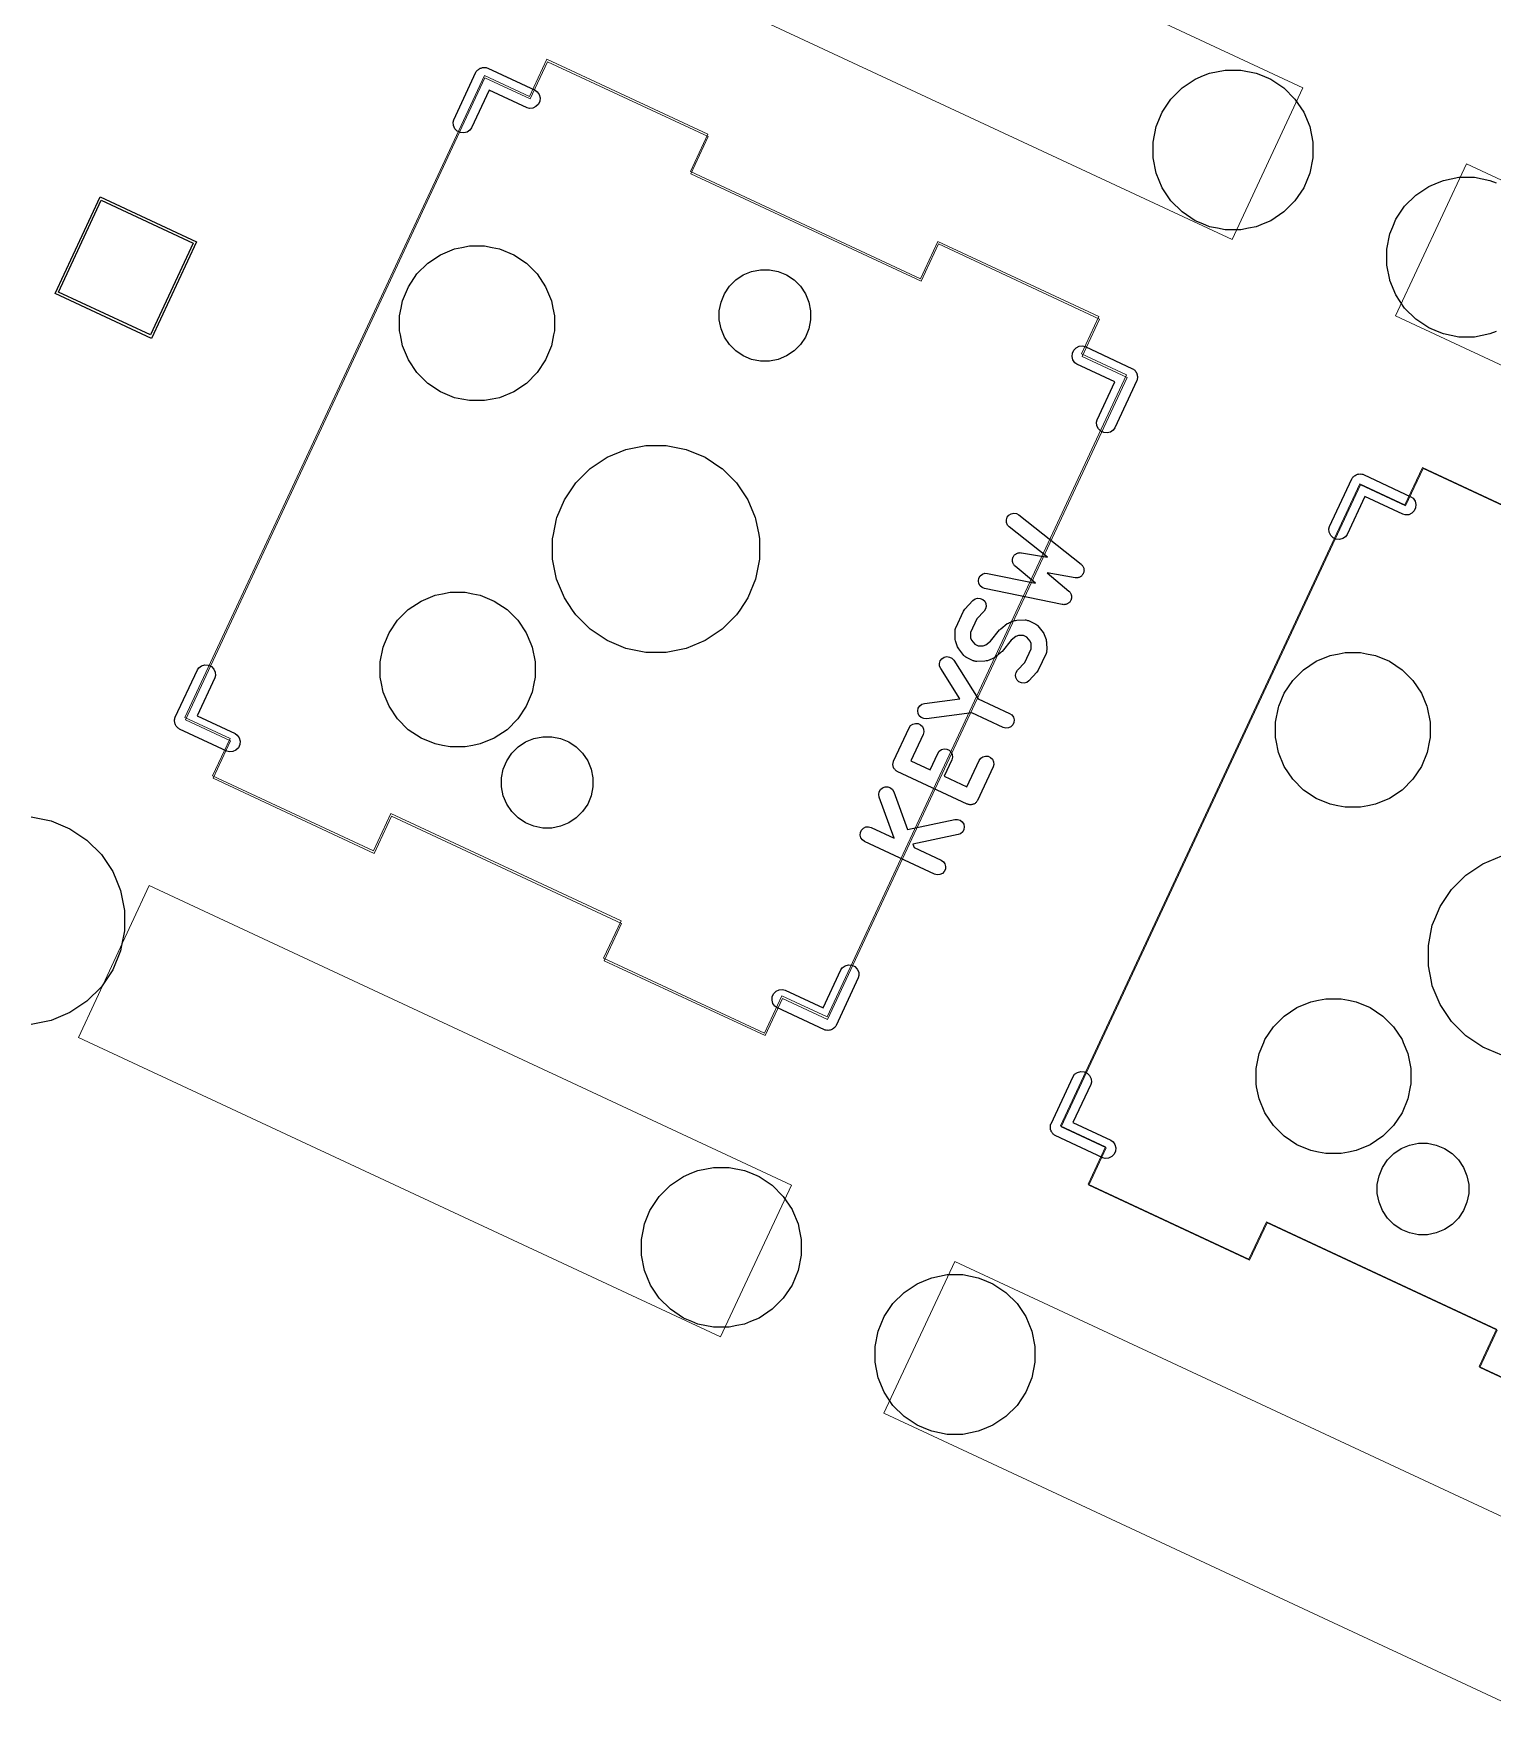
# Model space of a CAD drawing. Header units: millimetres. Extents: x 13 to 222, y -3 to 195.
# Drawn here: x 136.25 to 165.02, y 26.18 to 59.29 of the extents above; entities that cross this region are included whole.
import ezdxf

# ---------------------------------------------------------------- set-up
doc = ezdxf.new("R2010")
doc.units = ezdxf.units.MM
doc.header["$MEASUREMENT"] = 0
doc.layers.add('Ergodox plate', color=7, linetype='Continuous', lineweight=0, true_color=0xf6921e)
doc.layers.add('Orig switch cut', color=7, linetype='Continuous', lineweight=0, true_color=0xde3535)
doc.layers.add('Mask', color=134, linetype='Continuous')
doc.layers.add('Silk', color=142, linetype='Continuous')

msp = doc.modelspace()

# ---------------------------------------------------------------- linework, layer by layer
at = {"layer": 'Ergodox plate'}
for points in [[(148.62, 64.122), (161.279, 58.219), (159.885, 55.227), (147.223, 61.13)], [(151.894, 39.893), (151.005, 40.309), (150.662, 39.573), (147.489, 41.051), (147.832, 41.788), (143.293, 43.903), (142.95, 43.167), (139.778, 44.648), (140.121, 45.384), (139.232, 45.798), (145.137, 58.46), (146.026, 58.044), (146.369, 58.78), (149.542, 57.302), (149.199, 56.565), (153.738, 54.449), (154.081, 55.186), (157.253, 53.705), (156.91, 52.969), (157.799, 52.555)], [(175.767, 47.817), (163.105, 53.723), (164.502, 56.715), (177.162, 50.81)], [(169.158, 31.841), (168.269, 32.257), (167.926, 31.521), (164.754, 32.999), (165.097, 33.736), (160.558, 35.852), (160.215, 35.115), (157.042, 36.596), (157.385, 37.332), (156.496, 37.746), (162.402, 50.408), (163.291, 49.992), (163.634, 50.728), (166.806, 49.25), (166.463, 48.513), (171.002, 46.398), (171.345, 47.134), (174.518, 45.653), (174.175, 44.917), (175.064, 44.503)], [(138.528, 42.483), (151.19, 36.578), (149.793, 33.586), (137.134, 39.491)], [(165.676, 26.179), (153.016, 32.082), (154.411, 35.074), (167.073, 29.171)]]:
    msp.add_lwpolyline(points, close=True, dxfattribs=at)
at = {"layer": 'Mask', "linetype": 'Continuous'}
for p, q in [((158.894, 58.214), (159.152, 58.387)), ((159.152, 58.387), (159.32, 58.456)), ((159.32, 58.456), (159.439, 58.506)), ((159.439, 58.506), (159.743, 58.566)), ((159.743, 58.566), (160.053, 58.566)), ((160.053, 58.566), (160.358, 58.506)), ((160.358, 58.506), (160.476, 58.456)), ((160.476, 58.456), (160.644, 58.387)), ((160.644, 58.387), (160.902, 58.214)), ((158.502, 57.737), (158.675, 57.995)), ((158.675, 57.995), (158.894, 58.214)), ((160.902, 58.214), (161.122, 57.995)), ((161.122, 57.995), (161.294, 57.737)), ((158.384, 57.451), (158.502, 57.737)), ((161.294, 57.737), (161.413, 57.451)), ((158.323, 57.146), (158.384, 57.451)), ((161.413, 57.451), (161.473, 57.146)), ((158.323, 56.836), (158.323, 57.146)), ((161.473, 57.146), (161.473, 56.836)), ((158.384, 56.532), (158.323, 56.836)), ((161.473, 56.836), (161.413, 56.532)), ((158.502, 56.245), (158.384, 56.532)), ((161.413, 56.532), (161.294, 56.245)), ((163.762, 56.273), (163.93, 56.342)), ((163.93, 56.342), (164.048, 56.391)), ((164.048, 56.391), (164.353, 56.452)), ((164.353, 56.452), (164.663, 56.452)), ((164.663, 56.452), (164.967, 56.391)), ((164.967, 56.391), (165.086, 56.342)), ((136.67, 54.162), (137.558, 56.067)), ((137.558, 56.067), (139.463, 55.179)), ((158.675, 55.987), (158.502, 56.245)), ((158.894, 55.768), (158.675, 55.987)), ((161.122, 55.987), (160.902, 55.768)), ((161.294, 56.245), (161.122, 55.987)), ((163.284, 55.881), (163.504, 56.1)), ((163.504, 56.1), (163.762, 56.273)), ((159.152, 55.595), (158.894, 55.768)), ((160.902, 55.768), (160.644, 55.595)), ((163.051, 55.477), (163.112, 55.623)), ((163.112, 55.623), (163.284, 55.881)), ((159.302, 55.533), (159.152, 55.595)), ((159.439, 55.477), (159.302, 55.533)), ((159.591, 55.446), (159.439, 55.477)), ((159.743, 55.416), (159.591, 55.446)), ((160.053, 55.416), (159.743, 55.416)), ((160.205, 55.446), (160.053, 55.416)), ((160.358, 55.477), (160.205, 55.446)), ((160.494, 55.533), (160.358, 55.477)), ((160.644, 55.595), (160.494, 55.533)), ((162.933, 55.032), (162.993, 55.336)), ((162.993, 55.336), (163.051, 55.477)), ((139.463, 55.179), (138.575, 53.274)), ((144.269, 54.925), (144.547, 55.04)), ((144.547, 55.04), (144.694, 55.069)), ((144.694, 55.069), (144.842, 55.099)), ((144.842, 55.099), (145.142, 55.099)), ((145.142, 55.099), (145.29, 55.069)), ((145.29, 55.069), (145.437, 55.04)), ((145.437, 55.04), (145.715, 54.925)), ((162.933, 54.722), (162.933, 55.032)), ((143.807, 54.545), (144.019, 54.758)), ((144.019, 54.758), (144.269, 54.925)), ((145.715, 54.925), (145.965, 54.758)), ((145.965, 54.758), (146.177, 54.545)), ((150.407, 54.594), (150.581, 54.629)), ((150.581, 54.629), (150.758, 54.629)), ((150.758, 54.629), (150.932, 54.594)), ((162.991, 54.427), (162.933, 54.722)), ((143.524, 54.018), (143.64, 54.295)), ((143.64, 54.295), (143.807, 54.545)), ((146.177, 54.545), (146.344, 54.295)), ((146.344, 54.295), (146.459, 54.018)), ((149.871, 54.154), (149.969, 54.302)), ((149.969, 54.302), (150.095, 54.427)), ((150.095, 54.427), (150.243, 54.526)), ((150.243, 54.526), (150.407, 54.594)), ((150.932, 54.594), (151.096, 54.526)), ((151.096, 54.526), (151.244, 54.427)), ((151.244, 54.427), (151.369, 54.302)), ((151.369, 54.302), (151.468, 54.154)), ((162.993, 54.417), (162.991, 54.427)), ((163.112, 54.131), (162.993, 54.417)), ((138.575, 53.274), (136.67, 54.162)), ((143.496, 53.873), (143.524, 54.018)), ((146.459, 54.018), (146.488, 53.873)), ((149.768, 53.816), (149.803, 53.99)), ((149.803, 53.99), (149.871, 54.154)), ((151.468, 54.154), (151.536, 53.99)), ((151.536, 53.99), (151.57, 53.816)), ((163.284, 53.873), (163.112, 54.131)), ((143.466, 53.723), (143.496, 53.873)), ((143.466, 53.422), (143.466, 53.723)), ((146.488, 53.873), (146.518, 53.723)), ((146.518, 53.723), (146.518, 53.422)), ((149.768, 53.639), (149.768, 53.816)), ((149.803, 53.465), (149.768, 53.639)), ((151.57, 53.639), (151.536, 53.465)), ((151.57, 53.816), (151.57, 53.639)), ((163.504, 53.654), (163.284, 53.873)), ((163.762, 53.481), (163.504, 53.654)), ((143.481, 53.347), (143.466, 53.422)), ((143.524, 53.127), (143.481, 53.347)), ((146.503, 53.347), (146.459, 53.127)), ((146.518, 53.422), (146.503, 53.347)), ((149.871, 53.301), (149.803, 53.465)), ((151.536, 53.465), (151.468, 53.301)), ((163.93, 53.412), (163.762, 53.481)), ((164.048, 53.362), (163.93, 53.412)), ((164.2, 53.332), (164.048, 53.362)), ((164.353, 53.302), (164.2, 53.332)), ((164.663, 53.302), (164.353, 53.302)), ((164.815, 53.332), (164.663, 53.302)), ((164.967, 53.362), (164.815, 53.332)), ((165.086, 53.412), (164.967, 53.362)), ((143.64, 52.85), (143.524, 53.127)), ((146.459, 53.127), (146.344, 52.85)), ((149.969, 53.153), (149.871, 53.301)), ((150.095, 53.028), (149.969, 53.153)), ((150.243, 52.929), (150.095, 53.028)), ((151.244, 53.028), (151.096, 52.929)), ((151.369, 53.153), (151.244, 53.028)), ((151.468, 53.301), (151.369, 53.153)), ((143.807, 52.6), (143.64, 52.85)), ((146.344, 52.85), (146.177, 52.6)), ((150.407, 52.861), (150.243, 52.929)), ((150.581, 52.827), (150.407, 52.861)), ((150.758, 52.827), (150.581, 52.827)), ((150.932, 52.861), (150.758, 52.827)), ((151.096, 52.929), (150.932, 52.861)), ((144.019, 52.387), (143.807, 52.6)), ((144.269, 52.22), (144.019, 52.387)), ((145.965, 52.387), (145.715, 52.22)), ((146.177, 52.6), (145.965, 52.387)), ((144.547, 52.105), (144.269, 52.22)), ((144.694, 52.076), (144.547, 52.105)), ((144.842, 52.047), (144.694, 52.076)), ((145.142, 52.047), (144.842, 52.047)), ((145.29, 52.076), (145.142, 52.047)), ((145.437, 52.105), (145.29, 52.076)), ((145.715, 52.22), (145.437, 52.105)), ((147.556, 50.932), (147.927, 51.086)), ((147.927, 51.086), (148.321, 51.165)), ((147.927, 51.086), (147.927, 51.086)), ((147.927, 51.086), (147.927, 51.086)), ((148.321, 51.165), (148.723, 51.165)), ((148.723, 51.165), (149.118, 51.086)), ((149.118, 51.086), (149.118, 51.086)), ((149.118, 51.086), (149.118, 51.086)), ((149.118, 51.086), (149.489, 50.932)), ((146.937, 50.425), (147.221, 50.709)), ((147.221, 50.709), (147.223, 50.71)), ((147.223, 50.71), (147.556, 50.932)), ((149.489, 50.932), (149.822, 50.71)), ((149.822, 50.71), (149.824, 50.709)), ((149.824, 50.709), (150.108, 50.425)), ((146.714, 50.09), (146.937, 50.425)), ((146.937, 50.425), (146.937, 50.425)), ((150.108, 50.425), (150.108, 50.425)), ((150.108, 50.425), (150.331, 50.09)), ((146.568, 49.74), (146.714, 50.09)), ((150.331, 50.09), (150.476, 49.74)), ((146.497, 49.405), (146.56, 49.719)), ((146.56, 49.719), (146.568, 49.74)), ((150.476, 49.74), (150.485, 49.719)), ((150.485, 49.719), (150.548, 49.405)), ((146.481, 49.325), (146.497, 49.405)), ((150.548, 49.405), (150.564, 49.325)), ((146.481, 48.923), (146.481, 49.325)), ((150.564, 49.325), (150.564, 48.923)), ((146.56, 48.528), (146.481, 48.923)), ((150.564, 48.923), (150.485, 48.528)), ((146.714, 48.157), (146.56, 48.528)), ((150.485, 48.528), (150.331, 48.157)), ((143.637, 47.929), (143.887, 48.096)), ((143.887, 48.096), (144.165, 48.211)), ((144.165, 48.211), (144.313, 48.241)), ((144.313, 48.241), (144.46, 48.27)), ((144.46, 48.27), (144.761, 48.27)), ((144.761, 48.27), (144.908, 48.241)), ((144.908, 48.241), (145.055, 48.211)), ((145.055, 48.211), (145.333, 48.096)), ((145.333, 48.096), (145.583, 47.929)), ((146.873, 47.918), (146.714, 48.157)), ((150.331, 48.157), (150.172, 47.918)), ((143.258, 47.467), (143.425, 47.717)), ((143.425, 47.717), (143.637, 47.929)), ((145.583, 47.929), (145.796, 47.717)), ((145.796, 47.717), (145.963, 47.467)), ((146.937, 47.822), (146.873, 47.918)), ((147.221, 47.538), (146.937, 47.822)), ((150.108, 47.822), (149.824, 47.538)), ((150.172, 47.918), (150.108, 47.822)), ((143.17, 47.255), (143.258, 47.467)), ((145.963, 47.467), (146.05, 47.255)), ((147.556, 47.315), (147.221, 47.538)), ((147.221, 47.538), (147.221, 47.538)), ((149.824, 47.538), (149.489, 47.315)), ((149.824, 47.538), (149.824, 47.538)), ((143.084, 46.894), (143.143, 47.189)), ((143.143, 47.189), (143.17, 47.255)), ((146.05, 47.255), (146.078, 47.189)), ((146.078, 47.189), (146.136, 46.894)), ((147.927, 47.161), (147.556, 47.315)), ((148.321, 47.083), (147.927, 47.161)), ((147.927, 47.161), (147.927, 47.161)), ((147.927, 47.161), (147.927, 47.161)), ((148.723, 47.083), (148.321, 47.083)), ((149.118, 47.161), (148.723, 47.083)), ((149.489, 47.315), (149.118, 47.161)), ((149.118, 47.161), (149.118, 47.161)), ((149.118, 47.161), (149.118, 47.161)), ((161.54, 46.907), (161.817, 47.022)), ((161.817, 47.022), (161.991, 47.056)), ((161.991, 47.056), (162.112, 47.08)), ((162.112, 47.08), (162.413, 47.08)), ((162.413, 47.08), (162.534, 47.056)), ((162.534, 47.056), (162.708, 47.022)), ((162.708, 47.022), (162.985, 46.907)), ((143.084, 46.594), (143.084, 46.894)), ((146.136, 46.894), (146.136, 46.594)), ((161.077, 46.527), (161.29, 46.74)), ((161.29, 46.74), (161.54, 46.907)), ((162.985, 46.907), (163.235, 46.74)), ((163.235, 46.74), (163.448, 46.527)), ((143.109, 46.47), (143.084, 46.594)), ((143.143, 46.299), (143.109, 46.47)), ((146.112, 46.47), (146.078, 46.299)), ((146.136, 46.594), (146.112, 46.47)), ((160.91, 46.277), (161.077, 46.527)), ((163.448, 46.527), (163.615, 46.277)), ((143.258, 46.021), (143.143, 46.299)), ((143.425, 45.771), (143.258, 46.021)), ((145.963, 46.021), (145.796, 45.771)), ((146.078, 46.299), (145.963, 46.021)), ((160.795, 45.999), (160.804, 46.021)), ((160.804, 46.021), (160.91, 46.277)), ((163.615, 46.277), (163.721, 46.021)), ((163.721, 46.021), (163.73, 45.999)), ((143.637, 45.559), (143.425, 45.771)), ((145.796, 45.771), (145.583, 45.559)), ((160.736, 45.705), (160.795, 45.999)), ((160.736, 45.404), (160.736, 45.705)), ((163.73, 45.999), (163.788, 45.705)), ((163.788, 45.705), (163.788, 45.404)), ((143.887, 45.392), (143.637, 45.559)), ((144.165, 45.277), (143.887, 45.392)), ((145.333, 45.392), (145.055, 45.277)), ((145.583, 45.559), (145.333, 45.392)), ((145.949, 45.318), (146.113, 45.386)), ((146.113, 45.386), (146.287, 45.421)), ((146.287, 45.421), (146.464, 45.421)), ((146.464, 45.421), (146.638, 45.386)), ((146.638, 45.386), (146.802, 45.318)), ((160.748, 45.347), (160.736, 45.404)), ((163.788, 45.404), (163.777, 45.347)), ((144.313, 45.247), (144.165, 45.277)), ((144.46, 45.218), (144.313, 45.247)), ((144.761, 45.218), (144.46, 45.218)), ((144.908, 45.247), (144.761, 45.218)), ((145.055, 45.277), (144.908, 45.247)), ((145.577, 44.946), (145.676, 45.094)), ((145.676, 45.094), (145.801, 45.219)), ((145.801, 45.219), (145.949, 45.318)), ((146.802, 45.318), (146.95, 45.219)), ((146.95, 45.219), (147.075, 45.094)), ((147.075, 45.094), (147.174, 44.946)), ((160.795, 45.109), (160.748, 45.347)), ((160.91, 44.832), (160.795, 45.109)), ((163.73, 45.109), (163.615, 44.832)), ((163.777, 45.347), (163.73, 45.109)), ((145.475, 44.608), (145.509, 44.782)), ((145.509, 44.782), (145.577, 44.946)), ((147.174, 44.946), (147.242, 44.782)), ((147.242, 44.782), (147.277, 44.608)), ((161.077, 44.582), (160.91, 44.832)), ((163.615, 44.832), (163.448, 44.582)), ((145.475, 44.431), (145.475, 44.608)), ((145.509, 44.257), (145.475, 44.431)), ((147.277, 44.431), (147.242, 44.257)), ((147.277, 44.608), (147.277, 44.431)), ((161.29, 44.369), (161.077, 44.582)), ((161.54, 44.202), (161.29, 44.369)), ((163.235, 44.369), (162.985, 44.202)), ((163.448, 44.582), (163.235, 44.369)), ((145.577, 44.093), (145.509, 44.257)), ((145.676, 43.945), (145.577, 44.093)), ((147.174, 44.093), (147.075, 43.945)), ((147.242, 44.257), (147.174, 44.093)), ((161.817, 44.087), (161.54, 44.202)), ((161.965, 44.058), (161.817, 44.087)), ((162.112, 44.028), (161.965, 44.058)), ((162.56, 44.058), (162.413, 44.028)), ((162.708, 44.087), (162.56, 44.058)), ((162.985, 44.202), (162.708, 44.087)), ((136.197, 43.838), (136.592, 43.759)), ((136.592, 43.759), (136.592, 43.759)), ((136.592, 43.759), (136.592, 43.759)), ((136.592, 43.759), (136.964, 43.605)), ((145.801, 43.82), (145.676, 43.945)), ((145.949, 43.721), (145.801, 43.82)), ((146.113, 43.653), (145.949, 43.721)), ((146.802, 43.721), (146.638, 43.653)), ((146.95, 43.82), (146.802, 43.721)), ((147.075, 43.945), (146.95, 43.82)), ((162.413, 44.028), (162.112, 44.028)), ((136.964, 43.605), (137.299, 43.381)), ((137.299, 43.381), (137.584, 43.096)), ((146.287, 43.619), (146.113, 43.653)), ((146.464, 43.619), (146.287, 43.619)), ((146.638, 43.653), (146.464, 43.619)), ((137.584, 43.096), (137.808, 42.761)), ((164.826, 42.914), (165.198, 43.068)), ((137.808, 42.761), (137.88, 42.586)), ((164.493, 42.692), (164.826, 42.914)), ((137.88, 42.586), (137.962, 42.389)), ((137.962, 42.389), (138.041, 41.994)), ((163.984, 42.072), (164.208, 42.407)), ((164.208, 42.407), (164.492, 42.691)), ((164.208, 42.407), (164.208, 42.407)), ((164.492, 42.691), (164.493, 42.692)), ((163.88, 41.821), (163.984, 42.072)), ((138.041, 41.994), (138.041, 41.591)), ((163.83, 41.701), (163.88, 41.821)), ((138.041, 41.591), (137.984, 41.306)), ((163.752, 41.306), (163.83, 41.701)), ((137.962, 41.196), (137.808, 40.824)), ((137.984, 41.306), (137.962, 41.196)), ((163.752, 40.904), (163.752, 41.306)), ((137.808, 40.824), (137.584, 40.489)), ((163.814, 40.593), (163.752, 40.904)), ((137.584, 40.489), (137.299, 40.204)), ((163.83, 40.51), (163.814, 40.593)), ((163.984, 40.139), (163.83, 40.51)), ((137.299, 40.204), (136.964, 39.981)), ((160.908, 39.911), (161.158, 40.078)), ((161.158, 40.078), (161.436, 40.193)), ((161.436, 40.193), (161.583, 40.223)), ((161.583, 40.223), (161.731, 40.252)), ((161.731, 40.252), (162.031, 40.252)), ((162.031, 40.252), (162.179, 40.223)), ((162.179, 40.223), (162.326, 40.193)), ((162.326, 40.193), (162.604, 40.078)), ((162.604, 40.078), (162.854, 39.911)), ((164.101, 39.964), (163.984, 40.139)), ((136.592, 39.826), (136.197, 39.748)), ((136.964, 39.981), (136.592, 39.826)), ((136.592, 39.826), (136.592, 39.826)), ((136.592, 39.826), (136.592, 39.826)), ((160.696, 39.699), (160.908, 39.911)), ((162.854, 39.911), (163.066, 39.699)), ((164.208, 39.804), (164.101, 39.964)), ((164.492, 39.52), (164.208, 39.804)), ((160.505, 39.391), (160.529, 39.449)), ((160.529, 39.449), (160.696, 39.699)), ((163.066, 39.699), (163.233, 39.449)), ((163.233, 39.449), (163.257, 39.391)), ((164.826, 39.297), (164.492, 39.52)), ((164.492, 39.52), (164.492, 39.52)), ((160.355, 38.876), (160.414, 39.171)), ((160.414, 39.171), (160.505, 39.391)), ((163.257, 39.391), (163.348, 39.171)), ((163.348, 39.171), (163.407, 38.876)), ((165.198, 39.143), (164.826, 39.297)), ((160.355, 38.576), (160.355, 38.876)), ((163.407, 38.876), (163.407, 38.576)), ((160.366, 38.518), (160.355, 38.576)), ((160.414, 38.281), (160.366, 38.518)), ((163.395, 38.518), (163.348, 38.281)), ((163.407, 38.576), (163.395, 38.518)), ((160.529, 38.003), (160.414, 38.281)), ((163.348, 38.281), (163.233, 38.003)), ((160.696, 37.753), (160.529, 38.003)), ((160.908, 37.541), (160.696, 37.753)), ((163.066, 37.753), (162.854, 37.541)), ((163.233, 38.003), (163.066, 37.753)), ((161.158, 37.374), (160.908, 37.541)), ((162.854, 37.541), (162.604, 37.374)), ((161.436, 37.258), (161.158, 37.374)), ((161.583, 37.229), (161.436, 37.258)), ((161.731, 37.2), (161.583, 37.229)), ((162.031, 37.2), (161.731, 37.2)), ((162.179, 37.229), (162.031, 37.2)), ((162.326, 37.258), (162.179, 37.229)), ((162.604, 37.374), (162.326, 37.258)), ((162.946, 37.076), (163.072, 37.201)), ((163.072, 37.201), (163.219, 37.3)), ((163.219, 37.3), (163.383, 37.368)), ((163.383, 37.368), (163.557, 37.402)), ((163.557, 37.402), (163.735, 37.402)), ((163.735, 37.402), (163.909, 37.368)), ((163.909, 37.368), (164.073, 37.3)), ((164.073, 37.3), (164.221, 37.201)), ((164.221, 37.201), (164.346, 37.076)), ((149.062, 36.748), (149.23, 36.817)), ((149.23, 36.817), (149.348, 36.867)), ((149.348, 36.867), (149.653, 36.927)), ((149.653, 36.927), (149.963, 36.927)), ((149.963, 36.927), (150.267, 36.867)), ((150.267, 36.867), (150.386, 36.817)), ((150.386, 36.817), (150.554, 36.748)), ((162.745, 36.59), (162.78, 36.764)), ((162.78, 36.764), (162.848, 36.928)), ((162.848, 36.928), (162.946, 37.076)), ((164.346, 37.076), (164.445, 36.928)), ((164.445, 36.928), (164.513, 36.764)), ((164.513, 36.764), (164.547, 36.59)), ((148.584, 36.356), (148.804, 36.575)), ((148.804, 36.575), (149.062, 36.748)), ((150.554, 36.748), (150.812, 36.575)), ((150.812, 36.575), (151.031, 36.356)), ((162.745, 36.413), (162.745, 36.59)), ((164.547, 36.59), (164.547, 36.413)), ((148.402, 36.075), (148.412, 36.098)), ((148.412, 36.098), (148.584, 36.356)), ((151.031, 36.356), (151.204, 36.098)), ((151.204, 36.098), (151.213, 36.075)), ((162.78, 36.239), (162.745, 36.413)), ((162.848, 36.075), (162.78, 36.239)), ((164.513, 36.239), (164.445, 36.075)), ((164.547, 36.413), (164.513, 36.239)), ((148.272, 35.703), (148.293, 35.812)), ((148.293, 35.812), (148.402, 36.075)), ((151.213, 36.075), (151.322, 35.812)), ((151.322, 35.812), (151.344, 35.703)), ((162.946, 35.927), (162.848, 36.075)), ((163.072, 35.802), (162.946, 35.927)), ((163.219, 35.703), (163.072, 35.802)), ((164.221, 35.802), (164.073, 35.703)), ((164.346, 35.927), (164.221, 35.802)), ((164.445, 36.075), (164.346, 35.927)), ((148.233, 35.507), (148.272, 35.703)), ((148.233, 35.197), (148.233, 35.507)), ((151.344, 35.703), (151.383, 35.507)), ((151.383, 35.507), (151.383, 35.197)), ((163.383, 35.635), (163.219, 35.703)), ((163.557, 35.6), (163.383, 35.635)), ((163.735, 35.6), (163.557, 35.6)), ((163.909, 35.635), (163.735, 35.6)), ((164.073, 35.703), (163.909, 35.635)), ((148.293, 34.893), (148.233, 35.197)), ((151.383, 35.197), (151.322, 34.893)), ((148.412, 34.606), (148.293, 34.893)), ((151.322, 34.893), (151.204, 34.606)), ((153.958, 34.752), (154.11, 34.783)), ((154.11, 34.783), (154.262, 34.813)), ((154.262, 34.813), (154.572, 34.813)), ((154.572, 34.813), (154.877, 34.752)), ((148.584, 34.348), (148.412, 34.606)), ((151.204, 34.606), (151.031, 34.348)), ((153.194, 34.242), (153.413, 34.461)), ((153.413, 34.461), (153.671, 34.634)), ((153.671, 34.634), (153.839, 34.703)), ((153.839, 34.703), (153.958, 34.752)), ((154.877, 34.752), (154.995, 34.703)), ((154.995, 34.703), (155.163, 34.634)), ((155.163, 34.634), (155.421, 34.461)), ((155.421, 34.461), (155.641, 34.242)), ((148.804, 34.129), (148.584, 34.348)), ((149.062, 33.956), (148.804, 34.129)), ((150.812, 34.129), (150.554, 33.956)), ((151.031, 34.348), (150.812, 34.129)), ((153.022, 33.984), (153.194, 34.242)), ((155.641, 34.242), (155.813, 33.984)), ((149.23, 33.887), (149.062, 33.956)), ((149.348, 33.838), (149.23, 33.887)), ((149.653, 33.777), (149.348, 33.838)), ((149.963, 33.777), (149.653, 33.777)), ((150.115, 33.807), (149.963, 33.777)), ((150.267, 33.838), (150.115, 33.807)), ((150.386, 33.887), (150.267, 33.838)), ((150.554, 33.956), (150.386, 33.887)), ((152.903, 33.697), (153.022, 33.984)), ((155.813, 33.984), (155.932, 33.697)), ((152.842, 33.393), (152.903, 33.697)), ((155.932, 33.697), (155.992, 33.393)), ((152.842, 33.083), (152.842, 33.393)), ((155.992, 33.393), (155.992, 33.083)), ((152.903, 32.778), (152.842, 33.083)), ((153.022, 32.492), (152.903, 32.778)), ((155.932, 32.778), (155.813, 32.492)), ((155.992, 33.083), (155.932, 32.778)), ((153.194, 32.234), (153.022, 32.492)), ((155.813, 32.492), (155.641, 32.234)), ((153.413, 32.015), (153.194, 32.234)), ((155.641, 32.234), (155.421, 32.015)), ((153.671, 31.842), (153.413, 32.015)), ((153.839, 31.773), (153.671, 31.842)), ((155.163, 31.842), (154.995, 31.773)), ((155.421, 32.015), (155.163, 31.842)), ((153.958, 31.723), (153.839, 31.773)), ((154.262, 31.663), (153.958, 31.723)), ((154.572, 31.663), (154.262, 31.663)), ((154.877, 31.723), (154.572, 31.663)), ((154.995, 31.773), (154.877, 31.723))]:
    msp.add_line(p, q, dxfattribs=at)
at = {"layer": 'Orig switch cut'}
for points in [[(145.149, 58.412), (146.038, 57.996), (146.381, 58.732), (149.553, 57.254), (149.21, 56.517), (153.749, 54.402), (154.092, 55.138), (157.265, 53.657), (156.922, 52.921), (157.811, 52.507), (151.905, 39.845), (151.016, 40.261), (150.673, 39.525), (147.501, 41.003), (147.844, 41.74), (143.305, 43.855), (142.962, 43.119), (139.789, 44.6), (140.132, 45.336), (139.243, 45.75)], [(162.415, 50.389), (163.304, 49.972), (163.647, 50.709), (166.819, 49.231), (166.476, 48.494), (171.015, 46.378), (171.358, 47.115), (174.531, 45.634), (174.188, 44.897), (175.077, 44.483), (169.171, 31.822), (168.282, 32.238), (167.939, 31.502), (164.767, 32.98), (165.11, 33.716), (160.571, 35.832), (160.228, 35.096), (157.055, 36.576), (157.398, 37.313), (156.509, 37.727)]]:
    msp.add_lwpolyline(points, close=True, dxfattribs=at)
at = {"layer": 'Silk', "linetype": 'Continuous'}
for p, q in [((145.041, 58.592), (145.055, 58.601)), ((145.055, 58.601), (145.071, 58.606)), ((145.071, 58.606), (145.087, 58.613)), ((145.087, 58.613), (145.103, 58.614)), ((145.103, 58.614), (145.12, 58.619)), ((145.12, 58.619), (145.137, 58.617)), ((145.137, 58.617), (145.153, 58.619)), ((145.153, 58.619), (145.17, 58.614)), ((145.17, 58.614), (145.187, 58.613)), ((145.187, 58.613), (145.202, 58.606)), ((145.202, 58.606), (145.202, 58.606)), ((145.202, 58.606), (146.139, 58.169)), ((144.534, 57.585), (144.971, 58.522)), ((144.971, 58.522), (144.978, 58.537)), ((144.971, 58.522), (144.971, 58.522)), ((144.978, 58.537), (144.99, 58.549)), ((144.99, 58.549), (145, 58.563)), ((145, 58.563), (145.014, 58.573)), ((145.014, 58.573), (145.026, 58.585)), ((145.026, 58.585), (145.041, 58.592)), ((145.229, 58.173), (144.88, 57.424)), ((145.978, 57.824), (145.229, 58.173)), ((146.139, 58.169), (146.18, 58.14)), ((146.18, 58.14), (146.218, 58.085)), ((146.23, 57.953), (146.201, 57.893)), ((146.218, 58.085), (146.236, 58.02)), ((146.236, 58.02), (146.23, 57.953)), ((146.026, 57.811), (145.978, 57.824)), ((146.093, 57.817), (146.026, 57.811)), ((146.154, 57.845), (146.093, 57.817)), ((146.201, 57.893), (146.154, 57.845)), ((144.521, 57.537), (144.534, 57.585)), ((144.527, 57.47), (144.521, 57.537)), ((144.556, 57.409), (144.527, 57.47)), ((144.603, 57.361), (144.556, 57.409)), ((144.664, 57.333), (144.603, 57.361)), ((144.731, 57.327), (144.664, 57.333)), ((144.796, 57.344), (144.731, 57.327)), ((144.851, 57.383), (144.796, 57.344)), ((144.88, 57.424), (144.851, 57.383)), ((136.738, 54.187), (137.583, 56)), ((137.583, 56), (139.396, 55.154)), ((139.396, 55.154), (138.55, 53.342)), ((138.55, 53.342), (136.738, 54.187)), ((156.726, 52.915), (156.732, 52.982)), ((156.732, 52.982), (156.76, 53.043)), ((156.76, 53.043), (156.808, 53.09)), ((156.808, 53.09), (156.869, 53.119)), ((156.869, 53.119), (156.935, 53.125)), ((156.935, 53.125), (156.984, 53.112)), ((156.984, 53.112), (157.921, 52.675)), ((156.743, 52.85), (156.726, 52.915)), ((156.782, 52.795), (156.743, 52.85)), ((156.823, 52.766), (156.782, 52.795)), ((157.572, 52.417), (156.823, 52.766)), ((157.921, 52.675), (157.921, 52.675)), ((157.921, 52.675), (157.936, 52.668)), ((157.936, 52.668), (157.948, 52.656)), ((157.948, 52.656), (157.962, 52.646)), ((157.962, 52.646), (157.971, 52.632)), ((157.223, 51.669), (157.572, 52.417)), ((158.005, 52.444), (157.568, 51.508)), ((157.971, 52.632), (157.983, 52.62)), ((157.983, 52.62), (157.991, 52.605)), ((157.991, 52.605), (158, 52.591)), ((158, 52.591), (158.005, 52.575)), ((158.005, 52.575), (158.012, 52.559)), ((158.012, 52.459), (158.005, 52.444)), ((158.005, 52.444), (158.005, 52.444)), ((158.012, 52.559), (158.013, 52.543)), ((158.013, 52.476), (158.012, 52.459)), ((158.013, 52.543), (158.018, 52.526)), ((158.018, 52.493), (158.013, 52.476)), ((158.018, 52.526), (158.016, 52.509)), ((158.016, 52.509), (158.018, 52.493)), ((157.21, 51.62), (157.223, 51.669)), ((157.215, 51.553), (157.21, 51.62)), ((157.244, 51.492), (157.215, 51.553)), ((157.291, 51.445), (157.244, 51.492)), ((157.352, 51.416), (157.291, 51.445)), ((157.419, 51.41), (157.352, 51.416)), ((157.484, 51.428), (157.419, 51.41)), ((157.539, 51.466), (157.484, 51.428)), ((157.568, 51.508), (157.539, 51.466)), ((161.805, 49.567), (162.242, 50.504)), ((162.242, 50.504), (162.249, 50.519)), ((162.242, 50.504), (162.242, 50.504)), ((162.249, 50.519), (162.261, 50.531)), ((162.261, 50.531), (162.27, 50.545)), ((162.27, 50.545), (162.284, 50.554)), ((162.284, 50.554), (162.296, 50.566)), ((162.296, 50.566), (162.312, 50.574)), ((162.312, 50.574), (162.326, 50.583)), ((162.326, 50.583), (162.342, 50.588)), ((162.342, 50.588), (162.357, 50.595)), ((162.357, 50.595), (162.374, 50.596)), ((162.374, 50.596), (162.39, 50.601)), ((162.39, 50.601), (162.407, 50.599)), ((162.407, 50.599), (162.424, 50.601)), ((162.424, 50.601), (162.44, 50.596)), ((162.44, 50.596), (162.457, 50.595)), ((162.457, 50.595), (162.473, 50.588)), ((162.473, 50.588), (162.473, 50.588)), ((162.473, 50.588), (163.409, 50.151)), ((162.499, 50.155), (162.15, 49.406)), ((163.248, 49.806), (162.499, 50.155)), ((163.409, 50.151), (163.45, 50.122)), ((163.45, 50.122), (163.489, 50.067)), ((163.489, 50.067), (163.506, 50.002)), ((163.506, 50.002), (163.5, 49.935)), ((155.432, 49.697), (155.448, 49.747)), ((155.433, 49.644), (155.432, 49.697)), ((155.448, 49.747), (155.481, 49.789)), ((155.481, 49.789), (155.526, 49.817)), ((155.526, 49.817), (155.578, 49.827)), ((155.578, 49.827), (155.63, 49.82)), ((155.63, 49.82), (155.677, 49.794)), ((155.677, 49.794), (156.905, 48.822)), ((163.297, 49.793), (163.248, 49.806)), ((163.364, 49.798), (163.297, 49.793)), ((163.425, 49.827), (163.364, 49.798)), ((163.472, 49.874), (163.425, 49.827)), ((163.5, 49.935), (163.472, 49.874)), ((155.453, 49.595), (155.433, 49.644)), ((155.488, 49.556), (155.453, 49.595)), ((156.242, 48.958), (155.488, 49.556)), ((161.792, 49.518), (161.805, 49.567)), ((161.798, 49.452), (161.792, 49.518)), ((161.826, 49.391), (161.798, 49.452)), ((161.874, 49.343), (161.826, 49.391)), ((161.935, 49.315), (161.874, 49.343)), ((162.121, 49.365), (162.066, 49.326)), ((162.15, 49.406), (162.121, 49.365)), ((155.584, 48.997), (155.594, 49.006)), ((155.594, 49.006), (155.603, 49.016)), ((155.603, 49.016), (155.615, 49.022)), ((155.615, 49.022), (155.625, 49.031)), ((155.625, 49.031), (155.637, 49.036)), ((155.637, 49.036), (155.649, 49.042)), ((155.649, 49.042), (155.662, 49.045)), ((155.662, 49.045), (155.675, 49.049)), ((155.675, 49.049), (155.688, 49.049)), ((155.688, 49.049), (155.701, 49.051)), ((155.701, 49.051), (155.714, 49.049)), ((155.714, 49.049), (155.728, 49.049)), ((155.728, 49.049), (156.242, 48.958)), ((162.001, 49.309), (161.935, 49.315)), ((162.066, 49.326), (162.001, 49.309)), ((155.549, 48.899), (155.551, 48.912)), ((155.551, 48.886), (155.549, 48.899)), ((155.551, 48.925), (155.555, 48.938)), ((155.551, 48.912), (155.551, 48.925)), ((155.551, 48.872), (155.551, 48.886)), ((155.555, 48.86), (155.551, 48.872)), ((155.555, 48.938), (155.558, 48.951)), ((155.558, 48.847), (155.555, 48.86)), ((155.558, 48.951), (155.564, 48.963)), ((155.564, 48.835), (155.558, 48.847)), ((155.564, 48.963), (155.569, 48.975)), ((155.569, 48.823), (155.564, 48.835)), ((155.569, 48.975), (155.578, 48.985)), ((155.578, 48.813), (155.569, 48.823)), ((155.578, 48.985), (155.584, 48.997)), ((155.584, 48.801), (155.578, 48.813)), ((155.594, 48.793), (155.584, 48.801)), ((155.603, 48.782), (155.594, 48.793)), ((156.004, 48.447), (155.603, 48.782)), ((156.905, 48.822), (156.915, 48.81)), ((156.915, 48.81), (156.927, 48.8)), ((156.927, 48.8), (156.933, 48.79)), ((156.933, 48.79), (156.94, 48.782)), ((156.94, 48.782), (156.946, 48.768)), ((156.946, 48.768), (156.954, 48.754)), ((156.954, 48.754), (156.955, 48.743)), ((156.955, 48.743), (156.96, 48.733)), ((156.961, 48.68), (156.956, 48.665)), ((156.96, 48.733), (156.96, 48.717)), ((156.96, 48.717), (156.963, 48.702)), ((156.963, 48.702), (156.961, 48.691)), ((156.961, 48.691), (156.961, 48.68)), ((154.878, 48.495), (154.889, 48.547)), ((154.886, 48.443), (154.878, 48.495)), ((154.911, 48.396), (154.886, 48.443)), ((154.889, 48.547), (154.916, 48.592)), ((154.95, 48.361), (154.911, 48.396)), ((154.916, 48.592), (154.958, 48.625)), ((155, 48.342), (154.95, 48.361)), ((154.958, 48.625), (155.008, 48.642)), ((156.534, 48.027), (155, 48.342)), ((155.008, 48.642), (155.061, 48.64)), ((155.061, 48.64), (156.004, 48.447)), ((156.784, 48.552), (156.237, 48.649)), ((156.237, 48.649), (156.663, 48.293)), ((156.799, 48.552), (156.784, 48.552)), ((156.815, 48.55), (156.799, 48.552)), ((156.825, 48.552), (156.815, 48.55)), ((156.837, 48.552), (156.825, 48.552)), ((156.851, 48.557), (156.837, 48.552)), ((156.866, 48.56), (156.851, 48.557)), ((156.876, 48.566), (156.866, 48.56)), ((156.886, 48.57), (156.876, 48.566)), ((156.898, 48.58), (156.886, 48.57)), ((156.911, 48.588), (156.898, 48.58)), ((156.918, 48.597), (156.911, 48.588)), ((156.927, 48.604), (156.918, 48.597)), ((156.935, 48.617), (156.927, 48.604)), ((156.944, 48.63), (156.935, 48.617)), ((156.948, 48.64), (156.944, 48.63)), ((156.953, 48.65), (156.948, 48.64)), ((156.956, 48.665), (156.953, 48.65)), ((154.613, 47.938), (154.771, 48.105)), ((154.771, 48.105), (154.813, 48.136)), ((154.813, 48.136), (154.864, 48.151)), ((154.864, 48.151), (154.917, 48.148)), ((154.917, 48.148), (154.965, 48.127)), ((154.965, 48.127), (155.004, 48.091)), ((155.004, 48.091), (155.027, 48.044)), ((155.027, 48.044), (155.034, 47.991)), ((156.55, 48.026), (156.534, 48.027)), ((156.565, 48.024), (156.55, 48.026)), ((156.576, 48.025), (156.565, 48.024)), ((156.587, 48.025), (156.576, 48.025)), ((156.602, 48.03), (156.587, 48.025)), ((156.617, 48.033), (156.602, 48.03)), ((156.627, 48.038), (156.617, 48.033)), ((156.637, 48.042), (156.627, 48.038)), ((156.65, 48.052), (156.637, 48.042)), ((156.663, 48.059), (156.65, 48.052)), ((156.663, 48.293), (156.673, 48.281)), ((156.67, 48.068), (156.663, 48.059)), ((156.679, 48.075), (156.67, 48.068)), ((156.673, 48.281), (156.684, 48.271)), ((156.687, 48.088), (156.679, 48.075)), ((156.684, 48.271), (156.69, 48.261)), ((156.697, 48.1), (156.687, 48.088)), ((156.69, 48.261), (156.697, 48.252)), ((156.697, 48.252), (156.702, 48.238)), ((156.701, 48.11), (156.697, 48.1)), ((156.707, 48.12), (156.701, 48.11)), ((156.702, 48.238), (156.709, 48.224)), ((156.71, 48.135), (156.707, 48.12)), ((156.709, 48.224), (156.711, 48.213)), ((156.715, 48.15), (156.71, 48.135)), ((156.711, 48.213), (156.715, 48.203)), ((156.715, 48.203), (156.715, 48.187)), ((156.715, 48.187), (156.717, 48.172)), ((156.717, 48.172), (156.715, 48.161)), ((156.715, 48.161), (156.715, 48.15)), ((154.432, 47.569), (154.585, 47.898)), ((154.585, 47.898), (154.599, 47.918)), ((154.599, 47.918), (154.613, 47.938)), ((154.851, 47.747), (154.724, 47.473)), ((154.992, 47.895), (154.851, 47.747)), ((155.021, 47.939), (154.992, 47.895)), ((155.034, 47.991), (155.021, 47.939)), ((155.47, 47.662), (155.491, 47.674)), ((155.491, 47.674), (155.588, 47.709)), ((155.588, 47.709), (155.612, 47.714)), ((155.612, 47.714), (155.636, 47.719)), ((155.636, 47.719), (155.798, 47.723)), ((155.798, 47.723), (155.807, 47.722)), ((155.807, 47.722), (155.815, 47.722)), ((155.815, 47.722), (155.833, 47.718)), ((155.833, 47.718), (155.85, 47.715)), ((155.85, 47.715), (155.858, 47.711)), ((155.858, 47.711), (155.867, 47.709)), ((155.867, 47.709), (155.998, 47.647)), ((154.418, 47.518), (154.423, 47.535)), ((154.419, 47.509), (154.418, 47.518)), ((154.418, 47.5), (154.419, 47.509)), ((154.422, 47.338), (154.418, 47.5)), ((154.423, 47.535), (154.426, 47.553)), ((154.426, 47.553), (154.43, 47.56)), ((154.43, 47.56), (154.432, 47.569)), ((154.724, 47.473), (154.726, 47.371)), ((154.726, 47.371), (154.745, 47.321)), ((155.12, 47.307), (155.298, 47.526)), ((155.298, 47.526), (155.311, 47.537)), ((155.311, 47.537), (155.322, 47.55)), ((155.322, 47.55), (155.449, 47.651)), ((155.449, 47.651), (155.47, 47.662)), ((155.619, 47.396), (155.524, 47.321)), ((155.669, 47.415), (155.619, 47.396)), ((155.77, 47.417), (155.669, 47.415)), ((155.837, 47.386), (155.77, 47.417)), ((155.9, 47.307), (155.837, 47.386)), ((155.998, 47.647), (156.005, 47.642)), ((156.005, 47.642), (156.014, 47.639)), ((156.014, 47.639), (156.027, 47.627)), ((156.027, 47.627), (156.042, 47.617)), ((156.042, 47.617), (156.047, 47.61)), ((156.047, 47.61), (156.053, 47.604)), ((156.053, 47.604), (156.154, 47.477)), ((156.154, 47.477), (156.166, 47.455)), ((156.166, 47.455), (156.178, 47.434)), ((156.178, 47.434), (156.213, 47.338)), ((154.427, 47.314), (154.422, 47.338)), ((154.431, 47.29), (154.427, 47.314)), ((154.467, 47.194), (154.431, 47.29)), ((154.479, 47.173), (154.467, 47.194)), ((154.49, 47.151), (154.479, 47.173)), ((154.591, 47.024), (154.49, 47.151)), ((154.598, 47.018), (154.591, 47.024)), ((154.603, 47.011), (154.598, 47.018)), ((154.745, 47.321), (154.808, 47.242)), ((154.808, 47.242), (154.874, 47.211)), ((154.874, 47.211), (154.976, 47.214)), ((154.976, 47.214), (155.026, 47.232)), ((155.026, 47.232), (155.12, 47.307)), ((155.323, 47.078), (155.196, 46.978)), ((155.334, 47.091), (155.323, 47.078)), ((155.346, 47.102), (155.334, 47.091)), ((155.524, 47.321), (155.346, 47.102)), ((155.793, 46.882), (155.921, 47.155)), ((155.918, 47.257), (155.9, 47.307)), ((155.921, 47.155), (155.918, 47.257)), ((156.212, 47.059), (156.059, 46.73)), ((156.215, 47.068), (156.212, 47.059)), ((156.213, 47.338), (156.217, 47.314)), ((156.219, 47.075), (156.215, 47.068)), ((156.217, 47.314), (156.222, 47.29)), ((156.221, 47.093), (156.219, 47.075)), ((156.226, 47.11), (156.221, 47.093)), ((156.222, 47.29), (156.226, 47.128)), ((156.226, 47.128), (156.225, 47.119)), ((156.225, 47.119), (156.226, 47.11)), ((139.04, 45.803), (139.477, 46.74)), ((139.477, 46.74), (139.506, 46.781)), ((139.506, 46.781), (139.561, 46.819)), ((139.561, 46.819), (139.626, 46.837)), ((139.626, 46.837), (139.693, 46.831)), ((139.693, 46.831), (139.754, 46.803)), ((139.754, 46.803), (139.801, 46.755)), ((139.801, 46.755), (139.829, 46.694)), ((139.829, 46.694), (139.835, 46.627)), ((154.112, 46.867), (154.128, 46.917)), ((154.115, 46.814), (154.112, 46.867)), ((154.135, 46.765), (154.115, 46.814)), ((154.128, 46.917), (154.161, 46.959)), ((154.515, 46.169), (154.135, 46.765)), ((154.161, 46.959), (154.205, 46.988)), ((154.205, 46.988), (154.257, 46.999)), ((154.257, 46.999), (154.309, 46.992)), ((154.309, 46.992), (154.356, 46.968)), ((154.356, 46.968), (154.392, 46.929)), ((154.392, 46.929), (154.877, 46.168)), ((154.618, 47.001), (154.603, 47.011)), ((154.631, 46.989), (154.618, 47.001)), ((154.639, 46.986), (154.631, 46.989)), ((154.646, 46.981), (154.639, 46.986)), ((154.778, 46.919), (154.646, 46.981)), ((154.786, 46.917), (154.778, 46.919)), ((154.794, 46.913), (154.786, 46.917)), ((154.812, 46.91), (154.794, 46.913)), ((154.829, 46.906), (154.812, 46.91)), ((154.838, 46.906), (154.829, 46.906)), ((154.846, 46.905), (154.838, 46.906)), ((155.009, 46.91), (154.846, 46.905)), ((155.033, 46.914), (155.009, 46.91)), ((155.057, 46.919), (155.033, 46.914)), ((155.153, 46.954), (155.057, 46.919)), ((155.174, 46.966), (155.153, 46.954)), ((155.196, 46.978), (155.174, 46.966)), ((155.611, 46.637), (155.623, 46.689)), ((155.623, 46.689), (155.652, 46.733)), ((155.652, 46.733), (155.793, 46.882)), ((156.031, 46.69), (155.874, 46.523)), ((156.045, 46.71), (156.031, 46.69)), ((156.059, 46.73), (156.045, 46.71)), ((139.822, 46.579), (139.473, 45.83)), ((139.835, 46.627), (139.822, 46.579)), ((155.617, 46.585), (155.611, 46.637)), ((155.641, 46.537), (155.617, 46.585)), ((155.679, 46.501), (155.641, 46.537)), ((155.728, 46.48), (155.679, 46.501)), ((155.78, 46.477), (155.728, 46.48)), ((155.831, 46.492), (155.78, 46.477)), ((155.874, 46.523), (155.831, 46.492)), ((153.693, 45.984), (153.722, 46.029)), ((153.722, 46.029), (153.764, 46.061)), ((153.764, 46.061), (153.814, 46.077)), ((153.814, 46.077), (154.515, 46.169)), ((154.877, 46.168), (155.494, 45.88)), ((139.027, 45.755), (139.032, 45.771)), ((139.029, 45.738), (139.027, 45.755)), ((139.027, 45.721), (139.029, 45.738)), ((139.032, 45.705), (139.027, 45.721)), ((139.032, 45.771), (139.033, 45.788)), ((139.033, 45.688), (139.032, 45.705)), ((139.033, 45.788), (139.04, 45.803)), ((139.04, 45.672), (139.033, 45.688)), ((139.04, 45.803), (139.04, 45.803)), ((139.473, 45.83), (140.222, 45.481)), ((153.682, 45.933), (153.693, 45.984)), ((153.689, 45.88), (153.682, 45.933)), ((153.713, 45.833), (153.689, 45.88)), ((153.752, 45.798), (153.713, 45.833)), ((153.801, 45.777), (153.752, 45.798)), ((153.854, 45.775), (153.801, 45.777)), ((154.748, 45.892), (153.854, 45.775)), ((155.366, 45.604), (154.748, 45.892)), ((155.494, 45.88), (155.538, 45.85)), ((155.538, 45.85), (155.568, 45.807)), ((155.577, 45.703), (155.555, 45.655)), ((155.568, 45.807), (155.582, 45.756)), ((155.582, 45.756), (155.577, 45.703)), ((139.045, 45.656), (139.04, 45.672)), ((139.054, 45.642), (139.045, 45.656)), ((139.061, 45.627), (139.054, 45.642)), ((139.073, 45.615), (139.061, 45.627)), ((139.083, 45.601), (139.073, 45.615)), ((139.097, 45.591), (139.083, 45.601)), ((139.109, 45.579), (139.097, 45.591)), ((139.124, 45.572), (139.109, 45.579)), ((140.061, 45.135), (139.124, 45.572)), ((140.222, 45.481), (140.263, 45.452)), ((140.263, 45.452), (140.302, 45.397)), ((140.302, 45.397), (140.319, 45.332)), ((153.205, 44.938), (153.512, 45.596)), ((153.512, 45.596), (153.542, 45.639)), ((153.542, 45.639), (153.586, 45.67)), ((153.788, 45.467), (153.546, 44.947)), ((153.586, 45.67), (153.637, 45.683)), ((153.637, 45.683), (153.69, 45.679)), ((153.69, 45.679), (153.738, 45.656)), ((153.738, 45.656), (153.775, 45.619)), ((153.775, 45.619), (153.797, 45.571)), ((153.802, 45.518), (153.788, 45.467)), ((153.797, 45.571), (153.802, 45.518)), ((155.417, 45.591), (155.366, 45.604)), ((155.47, 45.595), (155.417, 45.591)), ((155.517, 45.618), (155.47, 45.595)), ((155.555, 45.655), (155.517, 45.618)), ((140.109, 45.122), (140.061, 45.135)), ((140.176, 45.128), (140.109, 45.122)), ((140.237, 45.157), (140.176, 45.128)), ((140.285, 45.204), (140.237, 45.157)), ((140.313, 45.265), (140.285, 45.204)), ((140.319, 45.332), (140.313, 45.265)), ((153.927, 44.769), (154.078, 45.092)), ((154.078, 45.092), (154.108, 45.135)), ((154.108, 45.135), (154.151, 45.165)), ((154.151, 45.165), (154.203, 45.179)), ((154.203, 45.179), (154.255, 45.175)), ((154.255, 45.175), (154.303, 45.152)), ((154.303, 45.152), (154.341, 45.115)), ((154.341, 45.115), (154.363, 45.067)), ((154.363, 45.067), (154.368, 45.014)), ((154.924, 44.995), (154.967, 45.025)), ((154.967, 45.025), (155.018, 45.039)), ((155.018, 45.039), (155.071, 45.035)), ((155.071, 45.035), (155.119, 45.012)), ((153.192, 44.887), (153.195, 44.9)), ((153.193, 44.874), (153.192, 44.887)), ((153.192, 44.86), (153.193, 44.874)), ((153.195, 44.848), (153.192, 44.86)), ((153.195, 44.9), (153.196, 44.913)), ((153.196, 44.834), (153.195, 44.848)), ((153.196, 44.913), (153.202, 44.925)), ((153.202, 44.822), (153.196, 44.834)), ((153.202, 44.925), (153.205, 44.938)), ((153.205, 44.809), (153.202, 44.822)), ((153.213, 44.798), (153.205, 44.809)), ((153.219, 44.786), (153.213, 44.798)), ((153.228, 44.777), (153.219, 44.786)), ((153.236, 44.766), (153.228, 44.777)), ((153.247, 44.758), (153.236, 44.766)), ((153.256, 44.749), (153.247, 44.758)), ((153.268, 44.743), (153.256, 44.749)), ((153.279, 44.736), (153.268, 44.743)), ((154.66, 44.091), (153.279, 44.736)), ((153.546, 44.947), (153.927, 44.769)), ((154.354, 44.963), (154.204, 44.641)), ((154.368, 45.014), (154.354, 44.963)), ((154.651, 44.432), (154.893, 44.952)), ((155.169, 44.823), (154.863, 44.165)), ((154.893, 44.952), (154.924, 44.995)), ((155.119, 45.012), (155.156, 44.975)), ((155.156, 44.975), (155.179, 44.927)), ((155.183, 44.874), (155.169, 44.823)), ((155.179, 44.927), (155.183, 44.874)), ((152.924, 44.334), (152.951, 44.38)), ((152.951, 44.38), (152.991, 44.414)), ((152.991, 44.414), (153.041, 44.432)), ((153.041, 44.432), (153.094, 44.432)), ((153.094, 44.432), (153.144, 44.414)), ((153.144, 44.414), (153.184, 44.38)), ((153.184, 44.38), (153.211, 44.334)), ((154.204, 44.641), (154.651, 44.432)), ((152.915, 44.282), (152.924, 44.334)), ((152.924, 44.23), (152.915, 44.282)), ((153.22, 43.418), (152.924, 44.23)), ((153.211, 44.334), (153.481, 43.59)), ((154.673, 44.088), (154.66, 44.091)), ((154.685, 44.082), (154.673, 44.088)), ((154.699, 44.081), (154.685, 44.082)), ((154.711, 44.078), (154.699, 44.081)), ((154.725, 44.079), (154.711, 44.078)), ((154.738, 44.078), (154.725, 44.079)), ((154.751, 44.081), (154.738, 44.078)), ((154.764, 44.082), (154.751, 44.081)), ((154.776, 44.088), (154.764, 44.082)), ((154.789, 44.091), (154.776, 44.088)), ((154.8, 44.099), (154.789, 44.091)), ((154.812, 44.105), (154.8, 44.099)), ((154.822, 44.114), (154.812, 44.105)), ((154.832, 44.122), (154.822, 44.114)), ((154.84, 44.133), (154.832, 44.122)), ((154.85, 44.142), (154.84, 44.133)), ((154.855, 44.154), (154.85, 44.142)), ((154.863, 44.165), (154.855, 44.154)), ((153.481, 43.59), (154.417, 43.787)), ((154.417, 43.787), (154.47, 43.789)), ((154.47, 43.789), (154.52, 43.772)), ((154.52, 43.772), (154.562, 43.739)), ((154.562, 43.739), (154.59, 43.694)), ((152.548, 43.479), (152.552, 43.532)), ((152.561, 43.428), (152.548, 43.479)), ((152.552, 43.532), (152.575, 43.58)), ((152.592, 43.385), (152.561, 43.428)), ((152.575, 43.58), (152.612, 43.617)), ((152.635, 43.354), (152.592, 43.385)), ((152.612, 43.617), (152.66, 43.64)), ((152.66, 43.64), (152.713, 43.644)), ((152.713, 43.644), (152.764, 43.631)), ((152.764, 43.631), (153.22, 43.418)), ((154.48, 43.489), (153.587, 43.301)), ((154.529, 43.508), (154.48, 43.489)), ((154.569, 43.544), (154.529, 43.508)), ((154.593, 43.59), (154.569, 43.544)), ((154.59, 43.694), (154.601, 43.643)), ((154.601, 43.643), (154.593, 43.59)), ((154.016, 42.71), (152.635, 43.354)), ((153.587, 43.301), (153.61, 43.236)), ((153.61, 43.236), (154.145, 42.987)), ((154.067, 42.697), (154.016, 42.71)), ((154.168, 42.724), (154.12, 42.701)), ((154.145, 42.987), (154.188, 42.956)), ((154.205, 42.761), (154.168, 42.724)), ((154.188, 42.956), (154.219, 42.913)), ((154.228, 42.809), (154.205, 42.761)), ((154.219, 42.913), (154.232, 42.862)), ((154.232, 42.862), (154.228, 42.809)), ((154.12, 42.701), (154.067, 42.697)), ((151.816, 40.074), (152.165, 40.823)), ((152.165, 40.823), (152.194, 40.864)), ((152.194, 40.864), (152.249, 40.903)), ((152.249, 40.903), (152.314, 40.92)), ((152.314, 40.92), (152.381, 40.914)), ((152.381, 40.914), (152.442, 40.886)), ((152.442, 40.886), (152.489, 40.838)), ((152.489, 40.838), (152.518, 40.777)), ((152.518, 40.777), (152.524, 40.711)), ((150.843, 40.355), (150.891, 40.402)), ((150.891, 40.402), (150.952, 40.431)), ((150.952, 40.431), (151.019, 40.436)), ((151.019, 40.436), (151.067, 40.423)), ((151.067, 40.423), (151.816, 40.074)), ((152.511, 40.662), (152.074, 39.726)), ((152.524, 40.711), (152.511, 40.662)), ((150.809, 40.227), (150.815, 40.294)), ((150.827, 40.162), (150.809, 40.227)), ((150.815, 40.294), (150.843, 40.355)), ((150.865, 40.107), (150.827, 40.162)), ((150.906, 40.078), (150.865, 40.107)), ((151.843, 39.641), (150.906, 40.078)), ((151.858, 39.634), (151.843, 39.641)), ((151.843, 39.641), (151.843, 39.641)), ((151.875, 39.633), (151.858, 39.634)), ((151.891, 39.628), (151.875, 39.633)), ((151.908, 39.63), (151.891, 39.628)), ((151.925, 39.628), (151.908, 39.63)), ((151.941, 39.633), (151.925, 39.628)), ((151.958, 39.634), (151.941, 39.633)), ((151.974, 39.641), (151.958, 39.634)), ((151.99, 39.646), (151.974, 39.641)), ((152.004, 39.656), (151.99, 39.646)), ((152.019, 39.663), (152.004, 39.656)), ((152.031, 39.675), (152.019, 39.663)), ((152.045, 39.684), (152.031, 39.675)), ((152.055, 39.698), (152.045, 39.684)), ((152.067, 39.71), (152.055, 39.698)), ((152.074, 39.725), (152.067, 39.71)), ((152.074, 39.726), (152.074, 39.725)), ((156.748, 38.722), (156.776, 38.763)), ((156.776, 38.763), (156.831, 38.801)), ((156.831, 38.801), (156.896, 38.819)), ((156.896, 38.819), (156.963, 38.813)), ((156.963, 38.813), (157.024, 38.784)), ((157.024, 38.784), (157.072, 38.737)), ((157.072, 38.737), (157.1, 38.676)), ((156.311, 37.785), (156.748, 38.722)), ((157.093, 38.56), (156.744, 37.812)), ((157.106, 38.609), (157.093, 38.56)), ((157.1, 38.676), (157.106, 38.609)), ((156.298, 37.736), (156.302, 37.753)), ((156.302, 37.753), (156.304, 37.77)), ((156.304, 37.77), (156.311, 37.785)), ((156.311, 37.785), (156.311, 37.785)), ((156.744, 37.812), (157.493, 37.463)), ((156.299, 37.72), (156.298, 37.736)), ((156.298, 37.703), (156.299, 37.72)), ((156.302, 37.686), (156.298, 37.703)), ((156.304, 37.67), (156.302, 37.686)), ((156.311, 37.654), (156.304, 37.67)), ((156.315, 37.638), (156.311, 37.654)), ((156.325, 37.624), (156.315, 37.638)), ((156.332, 37.609), (156.325, 37.624)), ((156.344, 37.597), (156.332, 37.609)), ((156.354, 37.583), (156.344, 37.597)), ((156.368, 37.573), (156.354, 37.583)), ((156.38, 37.561), (156.368, 37.573)), ((156.395, 37.554), (156.38, 37.561)), ((157.331, 37.117), (156.395, 37.554)), ((157.493, 37.463), (157.534, 37.434)), ((157.534, 37.434), (157.572, 37.379)), ((157.38, 37.104), (157.331, 37.117)), ((157.447, 37.11), (157.38, 37.104)), ((157.508, 37.139), (157.447, 37.11)), ((157.555, 37.186), (157.508, 37.139)), ((157.584, 37.247), (157.555, 37.186)), ((157.572, 37.379), (157.59, 37.314)), ((157.59, 37.314), (157.584, 37.247))]:
    msp.add_line(p, q, dxfattribs=at)

doc.saveas('drawing.dxf')
